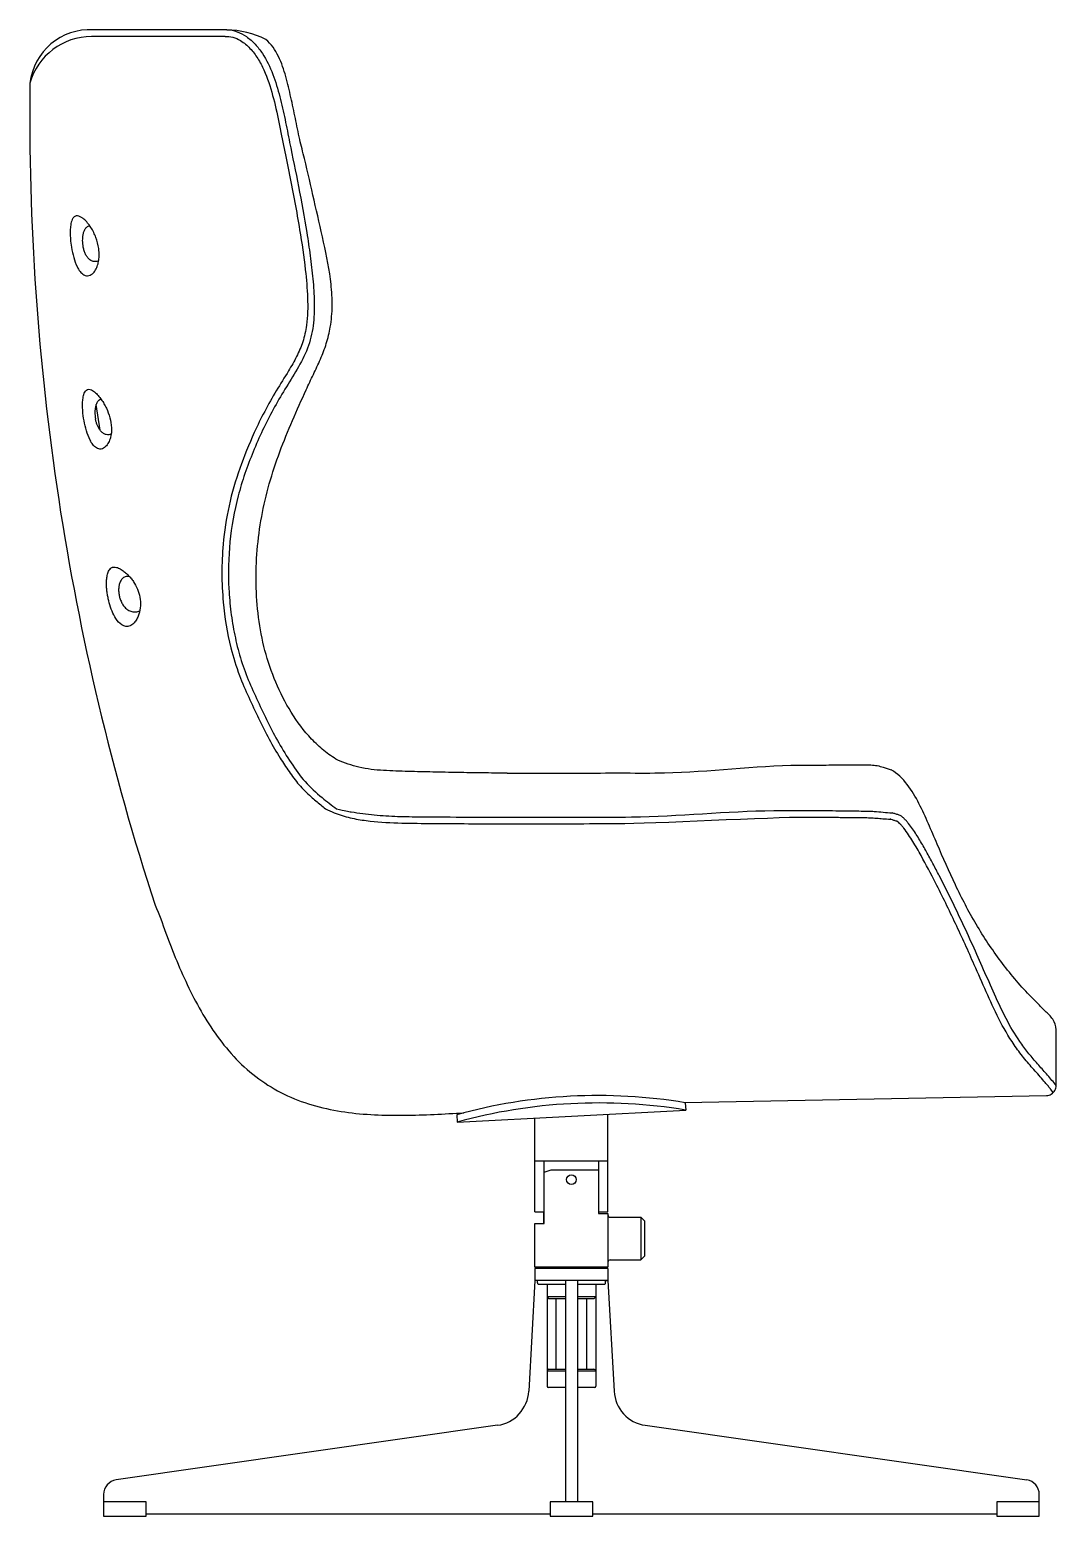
# Model space of a CAD drawing. Header units: inches. Extents: x 327481 to 195042051, y -335014 to 44773228.
# Drawn here: x 378474 to 379255, y -329951 to -328821 of the extents above; entities that cross this region are included whole.
import ezdxf

# ---------------------------------------------------------------- set-up
doc = ezdxf.new("R2010")
doc.units = ezdxf.units.IN
doc.header["$MEASUREMENT"] = 0

msp = doc.modelspace()

# ---------------------------------------------------------------- linework, layer by layer
at = {"color": 0, "ltscale": 60}
for p, q in [((378527.9, -329125.434), (378524.916, -329105.944)), ((379255, -329623.756), (379254.921, -329581.222)), ((378972.2, -329636.65), (379247.626, -329631.319)), ((378972.909, -329636.765), (378973.199, -329642.302)), ((378799.06, -329645.876), (378799.35, -329651.413)), ((378799.35, -329651.413), (378973.199, -329642.302)), ((378858.592, -329719.684), (378858.592, -329648.308)), ((378914.034, -329719.684), (378914.034, -329645.402)), ((378858.592, -329680.875), (378914.034, -329680.875)), ((378865.651, -329728.463), (378865.651, -329680.875)), ((378906.975, -329680.875), (378906.975, -329721.07)), ((378865.651, -329689.653), (378870.938, -329687.805)), ((378870.938, -329687.805), (378906.975, -329687.805)), ((378858.592, -329719.684), (378865.651, -329719.684)), ((378858.592, -329728.463), (378865.651, -329728.463)), ((378858.592, -329761.728), (378858.592, -329728.463)), ((378865.03, -329719.684), (378865.03, -329728.463)), ((378906.975, -329719.684), (378914.034, -329719.684)), ((378906.975, -329721.07), (378914.034, -329721.07)), ((378914.034, -329721.07), (378914.034, -329761.728)), ((378915.882, -329723.842), (378938.982, -329723.842)), ((378941.755, -329726.614), (378938.982, -329723.842)), ((378938.982, -329723.842), (378938.982, -329756.183)), ((378941.755, -329726.614), (378941.755, -329753.411)), ((378941.755, -329753.411), (378938.982, -329756.183)), ((378914.034, -329761.728), (378858.592, -329761.728)), ((378858.592, -329762.652), (378858.592, -329771.892)), ((378914.034, -329762.652), (378858.592, -329762.652)), ((378860.44, -329762.652), (378860.44, -329761.728)), ((378912.186, -329762.652), (378912.186, -329761.728)), ((378914.034, -329762.652), (378914.034, -329771.892)), ((378915.882, -329756.183), (378938.982, -329756.183)), ((378858.592, -329771.892), (378853.87, -329856.096)), ((378860.44, -329771.892), (378858.592, -329771.892)), ((378914.034, -329771.892), (378858.592, -329771.892)), ((378860.44, -329773.74), (378860.44, -329771.892)), ((378861.364, -329774.664), (378881.693, -329774.664)), ((378867.832, -329774.664), (378867.833, -329852.282)), ((378867.832, -329774.664), (378867.832, -329784.366)), ((378881.693, -329771.892), (378881.693, -329940.066)), ((378890.933, -329771.892), (378890.933, -329940.066)), ((378890.933, -329774.664), (378911.261, -329774.664)), ((378904.793, -329774.664), (378904.793, -329852.282)), ((378904.793, -329774.664), (378904.793, -329784.366)), ((378912.186, -329771.892), (378914.034, -329771.892)), ((378912.186, -329773.74), (378912.186, -329771.892)), ((378914.038, -329771.892), (378918.755, -329856.096)), ((378867.832, -329784.366), (378869.218, -329785.752)), ((378881.693, -329784.366), (378867.832, -329784.366)), ((378881.693, -329785.752), (378869.218, -329785.752)), ((378874.762, -329839.346), (378874.762, -329785.752)), ((378904.793, -329784.366), (378890.933, -329784.366)), ((378903.407, -329785.752), (378890.933, -329785.752)), ((378897.863, -329785.752), (378897.863, -329839.346)), ((378904.793, -329784.366), (378903.407, -329785.752)), ((378867.833, -329840.732), (378867.833, -329851.821)), ((378881.693, -329840.732), (378867.833, -329840.732)), ((378869.219, -329839.346), (378881.693, -329839.346)), ((378890.933, -329839.346), (378903.407, -329839.346)), ((378904.793, -329840.732), (378890.933, -329840.732)), ((378904.793, -329840.732), (378904.793, -329851.821)), ((378881.693, -329853.207), (378868.757, -329853.207)), ((378903.869, -329853.207), (378890.933, -329853.207)), ((378830.125, -329881.986), (378540.077, -329923.545)), ((378942.501, -329881.986), (379232.549, -329923.545)), ((378530.561, -329934.521), (378530.561, -329951.154)), ((378562.902, -329949.306), (378870.142, -329949.306)), ((378902.483, -329949.306), (379209.723, -329949.306))]:
    msp.add_line(p, q, dxfattribs=at)
for points in [[(378624.331, -328821.03), (378522.658, -328821.03, 0.39986956), (378474.548, -328861.597, 0.33558579)], [(378623.12, -328826.125), (378521.447, -328826.125, 0.33558579), (378474.548, -328861.597, 1.32213907)]]:
    msp.add_lwpolyline(points, format="xyb", dxfattribs=at)
for points in [[(378530.561, -329951.154), (378562.902, -329951.154), (378562.902, -329940.066), (378530.561, -329940.066)], [(379242.064, -329940.066), (379209.723, -329940.066), (379209.723, -329951.154), (379242.064, -329951.154), (379242.064, -329934.521)]]:
    msp.add_lwpolyline(points, dxfattribs=at)
msp.add_lwpolyline([(378870.142, -329951.154), (378902.483, -329951.154), (378902.483, -329940.066), (378870.142, -329940.066)], close=True, dxfattribs=at)
msp.add_circle((378886.313, -329695.197), 3.696, dxfattribs=at)
for centre, radius, start, end in [((378623.313, -328888.887), 67.864, 63.264623, 89.139996), ((380405.224, -328887.274), 1930.847, 179.23805, 198.081114), ((378906.516, -330033.067), 401.797, 80.489519, 105.510745), ((378907.103, -330044.273), 407.342, 80.662466, 105.337779), ((378915.882, -329721.994), 1.848, 180, 270), ((378915.882, -329758.031), 1.848, 90, 180), ((378861.364, -329773.74), 0.924, 179.999996, 270.001941), ((378911.261, -329773.74), 0.924, 269.998081, 0.000027), ((378869.219, -329840.732), 1.386, 90, 180), ((378903.407, -329840.732), 1.386, 0, 90), ((378868.757, -329852.283), 0.924, 180.000225, 270.000225), ((378903.869, -329852.283), 0.924, 269.999775, 359.999775), ((378826.193, -329854.545), 27.721, 278.154124, 356.793514), ((378946.433, -329854.545), 27.721, 183.206486, 261.845876), ((378541.65, -329934.521), 11.088, 98.154124, 180), ((379230.976, -329934.521), 11.088, 0, 81.845876)]:
    msp.add_arc(centre, radius, start, end, dxfattribs=at)
for points, knots in [([(378623.12, -328826.125), (378624.858, -328825.897), (378626.767, -328826.071), (378630.744, -328827.165), (378632.794, -328828.086), (378637.379, -328830.848), (378639.703, -328832.834), (378644.042, -328837.459), (378646.023, -328840.054), (378649.532, -328845.561), (378651.075, -328848.49), (378655.21, -328857.638), (378657.306, -328864.156), (378660.888, -328877.506), (378662.388, -328884.335), (378665.253, -328898.104), (378666.612, -328905.033), (378669.337, -328917.536), (378670.689, -328924.471), (378674.693, -328945.28), (378677.336, -328959.146), (378681.303, -328983.163), (378682.799, -328993.332), (378684.73, -329010.606), (378685.355, -329017.714), (378685.879, -329031.847), (378685.808, -329038.853), (378684.266, -329049.923), (378683.307, -329054.186), (378680.735, -329062.099), (378679.148, -329065.766), (378675.437, -329073.077), (378673.336, -329076.703), (378668.152, -329085.31), (378664.975, -329090.315), (378658.832, -329100.56), (378655.849, -329105.782), (378650.247, -329116.418), (378647.616, -329121.814), (378641.077, -329136.173), (378637.381, -329145.225), (378630.837, -329163.742), (378628.042, -329173.221), (378623.796, -329192.493), (378622.307, -329202.268), (378620.129, -329226.777), (378620.194, -329241.562), (378622.62, -329267.875), (378624.489, -329279.474), (378629.128, -329297.988), (378631.318, -329305.008), (378636.02, -329317.508), (378638.426, -329323.03), (378643.384, -329333.82), (378645.889, -329339.133), (378651.05, -329349.796), (378653.712, -329355.118), (378659.168, -329365.249), (378661.954, -329370.05), (378667.027, -329378.193), (378669.222, -329381.586), (378673.888, -329388.375), (378676.376, -329391.744), (378682, -329398.234), (378685.11, -329401.247), (378690.714, -329406.238), (378693.165, -329408.298), (378696.834, -329411.302), (378698.015, -329412.249), (378699.218, -329413.182)], [0, 0, 0, 0, 0.20644896, 0.20644896, 0.41289791, 0.41289791, 0.69987931, 0.69987931, 0.98686071, 0.98686071, 1.27384211, 1.27384211, 1.84780491, 1.84780491, 2.42176771, 2.42176771, 2.99573051, 2.99573051, 3.5696933, 3.5696933, 4.7176189, 4.7176189, 5.55757845, 5.55757845, 6.14540079, 6.14540079, 6.73322313, 6.73322313, 7.10850404, 7.10850404, 7.45629069, 7.45629069, 7.80407734, 7.80407734, 8.28338348, 8.28338348, 8.76268963, 8.76268963, 9.24199578, 9.24199578, 10.02439307, 10.02439307, 10.80679037, 10.80679037, 11.58918766, 11.58918766, 12.75934406, 12.75934406, 13.69042564, 13.69042564, 14.26951422, 14.26951422, 14.74655754, 14.74655754, 15.22360087, 15.22360087, 15.70064419, 15.70064419, 16.14152492, 16.14152492, 16.46556967, 16.46556967, 16.78961442, 16.78961442, 17.12138745, 17.12138745, 17.37760787, 17.37760787, 17.49646761, 17.49646761, 17.49646761, 17.49646761]), ([(378624.331, -328821.03), (378629.505, -328820.932), (378637.814, -328824.406), (378645.97, -328831.837), (378653.28, -328841.252), (378659.701, -328854.732), (378664.733, -328871.8), (378668.574, -328889.167), (378673.044, -328911.999), (378679.034, -328940.572), (378684.223, -328969.308), (378687.747, -328992.758), (378689.819, -329010.425), (378690.994, -329028.171), (378690.495, -329045.993), (378686.242, -329063.436), (378677.889, -329079.223), (378668.373, -329094.221), (378659.335, -329109.551), (378651.312, -329125.435), (378641.804, -329147.149), (378631.913, -329175.173), (378625.701, -329210.328), (378625.083, -329240.054), (378627.167, -329263.679), (378630.027, -329281.247), (378634.339, -329298.521), (378640.327, -329315.295), (378647.788, -329331.445), (378655.41, -329347.507), (378663.621, -329363.301), (378672.968, -329378.408), (378683.204, -329393.07), (378695.642, -329403.971), (378703.889, -329410.604), (378707.719, -329413.182)], [0.18708889, 0.18708889, 0.18708889, 0.18708889, 1.73965929, 2.6272254, 3.51573958, 5.2909669, 7.06857087, 8.84685401, 10.62525849, 14.04829729, 17.60500246, 19.38336913, 21.16169087, 22.93980478, 24.71667792, 26.49112565, 28.26774039, 30.04624482, 31.82448194, 33.60267496, 35.38092881, 38.93544001, 42.48864263, 46.04246125, 47.82059057, 49.59868443, 51.37663368, 53.15438438, 54.93263077, 56.7110173, 58.48918012, 60.26732966, 62.04428171, 63.82124886, 65.207533, 65.207533, 65.207533, 65.207533]), ([(378528.691, -329101.865), (378528.065, -329102.048), (378526.725, -329102.773), (378525.363, -329104.662), (378524.514, -329106.967), (378524.073, -329109.382), (378523.931, -329111.831), (378524.036, -329114.279), (378524.255, -329115.899), (378524.4, -329116.701)], [0.012913371, 0.012913371, 0.012913371, 0.012913371, 0.065506399, 0.131365208, 0.197504671, 0.263731942, 0.329938221, 0.396163382, 0.46237306, 0.46237306, 0.46237306, 0.46237306]), ([(378699.218, -329413.182), (378701.415, -329414.34), (378703.683, -329415.403), (378709.935, -329417.915), (378713.994, -329419.114), (378722.047, -329420.996), (378726.096, -329421.7), (378738.226, -329423.317), (378746.269, -329423.759), (378762.199, -329424.255), (378770.105, -329424.31), (378785.89, -329424.442), (378793.776, -329424.491), (378818.482, -329424.632), (378835.306, -329424.684), (378875.369, -329424.659), (378898.581, -329424.556), (378945.047, -329424.423), (379040.838, -329419.482), (379072.461, -329419.562), (379080.896, -329419.595), (379092.592, -329419.785), (379095.881, -329419.872), (379108.19, -329419.964), (379109.614, -329419.982), (379111.891, -329420.005), (379112.777, -329420.019), (379114.346, -329420.089), (379115.065, -329420.145), (379116.672, -329420.277), (379117.5, -329420.345), (379119.911, -329420.536), (379121.504, -329420.658), (379125.047, -329420.922), (379126.996, -329421.062), (379128.942, -329421.2)], [17.76549118, 17.76549118, 17.76549118, 17.76549118, 17.95380101, 17.95380101, 18.27377373, 18.27377373, 18.59374645, 18.59374645, 19.2336919, 19.2336919, 19.87363734, 19.87363734, 20.51358278, 20.51358278, 21.87806962, 21.87806962, 23.76316028, 23.76316028, 25.64825093, 25.64825093, 26.33353352, 26.33353352, 26.6031429, 26.6031429, 26.71432421, 26.71432421, 26.7908706, 26.7908706, 26.85694511, 26.85694511, 26.92301962, 26.92301962, 27.05203209, 27.05203209, 27.21014915, 27.21014915, 27.21014915, 27.21014915]), ([(378707.719, -329413.182), (378714.18, -329414.929), (378722.236, -329416.13), (378736.369, -329418.21), (378754.132, -329419.115), (378771.915, -329419.336), (378795.626, -329419.51), (378825.266, -329419.664), (378860.835, -329419.714), (378896.4, -329419.461), (378956.211, -329419.996), (379015.866, -329413.948), (379069.746, -329414.556), (379090.495, -329414.706), (379108.433, -329414.994), (379113.624, -329415.007), (379120.362, -329415.566), (379125.62, -329416.026), (379130.146, -329416.347)], [66.65950719, 66.65950719, 66.65950719, 66.65950719, 67.37541716, 69.15259571, 70.93068591, 72.70906828, 74.48747434, 78.04428884, 81.60110047, 85.15791594, 88.71473145, 99.53943563, 103.09623133, 104.87463381, 105.76383677, 106.20842486, 106.4305876, 107.7918109, 107.7918109, 107.7918109, 107.7918109]), ([(379134.186, -329422.888), (379134.157, -329422.876), (379133.987, -329422.817), (379133.333, -329422.619), (379132.928, -329422.491), (379132.213, -329422.26), (379131.867, -329422.146), (379130.865, -329421.818), (379130.23, -329421.615), (379129.253, -329421.308), (379128.948, -329421.212), (379128.64, -329421.115)], [6.467278642, 6.467278642, 6.467278642, 6.467278642, 6.493549155, 6.493549155, 6.522489189, 6.522489189, 6.551429222, 6.551429222, 6.609309288, 6.609309288, 6.635097685, 6.635097685, 6.635097685, 6.635097685]), ([(379252.734, -329628.933), (379250.989, -329626.748), (379250.934, -329626.674), (379250.839, -329626.551), (379250.773, -329626.464), (379250.57, -329626.203), (379250.432, -329626.028), (379250.012, -329625.502), (379249.722, -329625.148), (379248.828, -329624.071), (379248.192, -329623.327), (379246.918, -329621.82), (379246.288, -329621.072), (379244.408, -329618.855), (379243.157, -329617.412), (379240.591, -329614.499), (379239.29, -329613.039), (379235.369, -329608.611), (379232.727, -329605.589), (379227.654, -329599.28), (379225.232, -329596.019), (379218.61, -329586.308), (379214.763, -329579.63), (379207.867, -329566.059), (379204.778, -329559.216), (379198.659, -329545.567), (379195.668, -329538.734), (379188.009, -329521.388), (379183.28, -329510.93), (379173.465, -329490.145), (379168.415, -329479.816), (379159.633, -329462.616), (379155.996, -329455.696), (379150.17, -329445.229), (379148.095, -329441.598), (379143.812, -329434.576), (379141.583, -329431.21), (379138.548, -329427.345), (379137.939, -329426.601), (379136.846, -329425.348), (379136.362, -329424.823), (379135.479, -329423.931), (379135.108, -329423.582), (379134.508, -329423.088), (379134.219, -329422.904), (379134.186, -329422.888)], [0.00110357, 0.00110357, 0.00110357, 0.00110357, 0.00530388, 0.00530388, 0.01525013, 0.01525013, 0.03514262, 0.03514262, 0.07492762, 0.07492762, 0.1544976, 0.1544976, 0.23406759, 0.23406759, 0.39320756, 0.39320756, 0.55234753, 0.55234753, 0.87062747, 0.87062747, 1.18890741, 1.18890741, 1.79353016, 1.79353016, 2.39815291, 2.39815291, 3.00277566, 3.00277566, 3.93944914, 3.93944914, 4.87612261, 4.87612261, 5.51528869, 5.51528869, 5.85821224, 5.85821224, 6.2011358, 6.2011358, 6.28557327, 6.28557327, 6.35205783, 6.35205783, 6.40573232, 6.40573232, 6.4546779, 6.4546779, 6.4546779, 6.4546779])]:
    msp.add_open_spline(points, degree=3, knots=knots, dxfattribs=at)
for points, start_tangent, end_tangent in [([(378702.931, -329047.001), (378704.369, -329030.777), (378703.518, -329014.502), (378697.864, -328982.399), (378690.629, -328950.599), (378683.258, -328918.831), (378679.735, -328904.274), (378676.394, -328888.314), (378672.956, -328872.374), (378669.082, -328856.537), (378663.543, -328841.221), (378653.843, -328828.277)], (0.1647378, 0.98633739), (-0.78168096, 0.6236785)), ([(378526.888, -328987.207), (378524.733, -328978.973), (378523.023, -328975.068), (378520.918, -328971.36), (378518.407, -328967.912), (378515.431, -328964.864), (378513.716, -328963.598), (378511.796, -328962.68), (378509.688, -328962.501), (378507.848, -328963.523), (378506.685, -328965.302), (378505.989, -328967.316), (378505.321, -328971.523), (378505.176, -328975.784), (378505.346, -328979.978), (378506.132, -328986.344)], (-0.16674908, 0.98599936), (0.1991608, -0.97996682)), ([(378514.895, -328984.978), (378514.662, -328982.529), (378514.641, -328980.068), (378514.853, -328977.617), (378515.352, -328975.207), (378516.258, -328972.922), (378517.777, -328971.003), (378519.984, -328969.973)], (-0.13816497, 0.99040923), (0.98423009, 0.17689301)), ([(378506.132, -328986.344), (378507.8, -328994.017), (378510.588, -329001.349), (378512.679, -329004.667), (378515.587, -329007.275), (378517.427, -329007.944), (378519.381, -329007.899), (378522.723, -329005.916), (378524.954, -329002.698), (378526.311, -328999.013), (378527, -328995.149), (378527.135, -328991.243), (378527.042, -328988.692), (378526.888, -328987.207)], (0.15729851, -0.9875511), (-0.28706617, 0.95791076)), ([(378526.778, -328996.82), (378524.056, -328997.244), (378521.382, -328996.596), (378519.14, -328994.992), (378517.454, -328992.807), (378516.247, -328990.324), (378515.416, -328987.69), (378514.895, -328984.978)], (-0.94613229, -0.3237803), (-0.13757774, 0.99049097)), ([(378708.567, -329376.315), (378698.095, -329368.943), (378688.715, -329360.225), (378673.214, -329339.87), (378661.549, -329317.076), (378653.258, -329292.844), (378648.359, -329267.703), (378646.53, -329242.148), (378650.754, -329191.146), (378656.574, -329166.194), (378664.562, -329141.844), (378674.159, -329118.082), (378684.611, -329094.68), (378690.043, -329083.072), (378695.408, -329071.435), (378699.926, -329059.45), (378702.931, -329047.001)], (-0.85267405, 0.52244326), (0.1647378, 0.98633739)), ([(378515.692, -329118.278), (378517.486, -329125.781), (378520.289, -329132.965), (378522.299, -329136.254), (378525.059, -329138.924), (378526.83, -329139.677), (378528.749, -329139.722), (378532.081, -329137.877), (378534.358, -329134.773), (378535.754, -329131.175), (378536.541, -329123.519), (378535.323, -329115.91), (378532.64, -329108.683), (378530.853, -329105.262), (378528.788, -329102.003), (378526.422, -329098.956), (378523.674, -329096.252), (378522.092, -329095.15), (378520.311, -329094.421), (378518.402, -329094.487), (378516.857, -329095.612), (378515.887, -329097.275), (378515.286, -329099.108), (378514.685, -329102.916), (378514.546, -329106.771), (378514.705, -329110.626), (378515.692, -329118.278)], (0.17976985, -0.9837087), (0.17934224, -0.98378675)), ([(378536.301, -329128.546), (378532.607, -329128.792), (378531.482, -329128.427), (378529.491, -329127.162), (378527.891, -329125.422), (378526.634, -329123.418), (378525.658, -329121.261), (378524.919, -329119.012), (378524.394, -329116.703)], (-0.97405561, -0.22630881), (-0.17844792, 0.98394936)), ([(378534.08, -329253.559), (378533.45, -329250.219), (378533.01, -329246.847), (378532.779, -329243.456), (378532.797, -329240.057), (378533.142, -329236.676), (378533.997, -329233.392), (378535.824, -329230.533)], (-0.21282233, 0.97709091), (0.57546534, 0.81782617)), ([(378535.884, -329230.481), (378535.155, -329231.256), (378536.335, -329230.141), (378537.057, -329229.763), (378537.839, -329229.537), (378539.464, -329229.517), (378541.044, -329229.913), (378542.542, -329230.557), (378545.318, -329232.266), (378547.852, -329234.318), (378550.167, -329236.617), (378552.243, -329239.134), (378554.065, -329241.84), (378556.861, -329247.729), (378558.35, -329254.069), (378558.389, -329260.583), (378556.82, -329266.902), (378555.351, -329269.815), (378553.324, -329272.368), (378550.633, -329274.195), (378547.434, -329274.611), (378541.961, -329271.27), (378538.335, -329265.861), (378535.816, -329259.847), (378534.08, -329253.559)], (-0.64003505, -0.76834571), (-0.21274322, 0.97710814)), ([(378549.775, -329236.579), (378547.012, -329236.917), (378544.672, -329238.407), (378543.124, -329240.732), (378542.288, -329243.401), (378541.977, -329246.182), (378542.086, -329248.979), (378542.559, -329251.736)], (-0.99838547, 0.05680193), (0.23177067, -0.97277045)), ([(378542.559, -329251.736), (378543.499, -329254.717), (378544.88, -329257.522), (378546.736, -329260.036), (378549.106, -329262.069), (378551.959, -329263.332), (378555.068, -329263.539), (378558.067, -329262.681)], (0.23184886, -0.97275182), (0.90748355, 0.42008762)), ([(378837.396, -329386.161), (378818.594, -329385.976), (378799.797, -329385.696), (378781.017, -329385.325), (378762.222, -329384.854), (378743.382, -329384.107), (378724.761, -329381.689), (378708.567, -329376.315)], (-0.99997361, 0.00726455), (-0.93493401, 0.35482163)), ([(378837.396, -329386.161), (378867.331, -329386.113), (378897.266, -329386.084), (378927.201, -329386.026), (378957.135, -329385.918), (379059.563, -329380.017), (379074.53, -329379.973), (379089.497, -329379.934), (379096.981, -329379.917), (379104.465, -329379.906), (379108.207, -329379.903), (379111.949, -329379.904), (379114.012, -329379.911), (379118.817, -329380.456), (379123.458, -329381.676), (379129.328, -329383.524)], (0.99999578, 0.00290368), (0.95837281, -0.28551981)), ([(379254.921, -329581.222), (379252.277, -329573.298), (379246.621, -329567.019), (379240.634, -329561.035), (379234.68, -329555.019), (379223.364, -329542.431), (379212.812, -329529.194), (379203.07, -329515.352), (379194.075, -329501.012), (379178.287, -329471.074), (379164.478, -329440.161), (379157.764, -329424.62), (379150.598, -329409.284), (379141.719, -329394.896), (379129.328, -329383.524)], (-0.01206207, 0.99992725), (-0.87066262, 0.49188068)), ([(379255, -329623.756), (379254.882, -329623.606), (379251.714, -329619.748), (379248.42, -329615.861), (379241.669, -329608.184), (379235.009, -329600.437), (379228.801, -329592.324), (379218.06, -329574.955), (379209.104, -329556.59), (379192.497, -329519.251), (379175.124, -329482.263), (379165.949, -329464.007), (379161.206, -329454.958), (379156.315, -329445.988), (379151.218, -329437.134), (379148.539, -329432.785), (379145.695, -329428.542), (379142.632, -329424.455), (379140.993, -329422.496), (379139.247, -329420.632), (379137.317, -329418.962), (379136.218, -329418.319), (379135.011, -329417.903), (379132.58, -329417.119), (379130.146, -329416.347)], (-0.64031239, 0.76811461), (-0.95359713, 0.30108555)), ([(378569.726, -329486.538), (378577.887, -329507.706), (378586.127, -329528.838), (378595.423, -329549.525), (378606.1, -329569.531), (378618.622, -329588.431), (378633.444, -329605.574), (378650.804, -329620.132), (378670.44, -329631.428), (378713.926, -329643.77), (378759.183, -329646.223), (378804.509, -329644.43)], (0.42199223, -0.90659945), (0.99835626, 0.05731301)), ([(379247.626, -329631.319), (379251.242, -329630.141), (379253.912, -329627.404), (379255, -329623.756)], (0.99931896, 0.03690011), (0.01367486, 0.99990649))]:
    msp.add_spline(points, degree=3, dxfattribs=dict(at, start_tangent=start_tangent, end_tangent=end_tangent))

doc.saveas('drawing.dxf')
